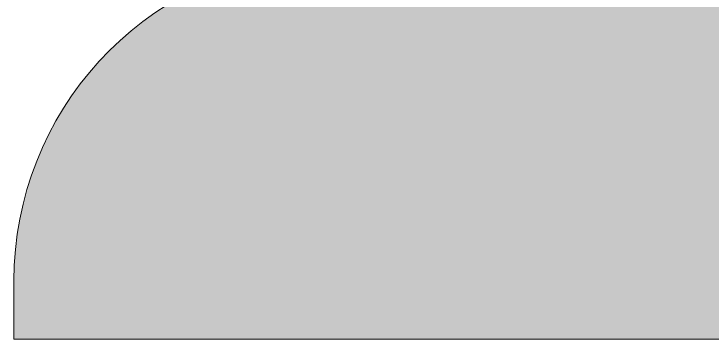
# Model space of a CAD drawing. Header units: millimetres. Extents: x 29 to 221, y -127 to -4.
# Drawn here: x 35.32 to 58.92, y -100.69 to -89.69 of the extents above; entities that cross this region are included whole.
import ezdxf

# ---------------------------------------------------------------- set-up
doc = ezdxf.new("R2010")
doc.units = ezdxf.units.MM
doc.header["$MEASUREMENT"] = 0
doc.layers.add('Layer 1', color=7, linetype='Continuous')

msp = doc.modelspace()

# ---------------------------------------------------------------- hatches: boundary and pattern name
at = {"layer": 'Layer 1'}
h = msp.add_hatch(color=1, dxfattribs=at)
h.dxf.hatch_style = 2
edge = h.paths.add_edge_path()
edge.add_spline(control_points=[(77.549, -88.015), (77.549, -88.015), (77.341, -87.994), (77.341, -87.994), (76.041, -87.862), (74.731, -87.892), (73.439, -88.083), (73.439, -88.083), (70.424, -88.529), (70.424, -88.529), (71.637, -88.07), (72.506, -86.899), (72.506, -85.531), (72.506, -85.531), (72.506, -83.552), (72.506, -83.552), (72.506, -83.29), (72.462, -83.037), (72.382, -82.801), (72.233, -82.365), (72.47, -81.899), (72.899, -81.73), (77.721, -79.826), (81.133, -75.125), (81.133, -69.626), (81.133, -69.626), (81.133, -41.911), (81.133, -41.911), (81.133, -34.25), (74.922, -28.039), (67.261, -28.039), (67.261, -28.039), (57.512, -28.039), (57.512, -28.039), (49.85, -28.039), (43.639, -34.25), (43.639, -41.911), (43.639, -41.911), (43.639, -69.626), (43.639, -69.626), (43.639, -74.311), (46.118, -78.415), (49.834, -80.705), (50.212, -80.938), (50.354, -81.409), (50.169, -81.813), (50.034, -82.107), (49.959, -82.434), (49.959, -82.778), (49.959, -82.778), (49.959, -84.757), (49.959, -84.757), (49.959, -85.789), (50.455, -86.709), (51.219, -87.296), (50.847, -87.292), (50.476, -87.301), (50.105, -87.335), (50.105, -87.335), (45.338, -87.762), (45.338, -87.762), (39.665, -88.27), (35.318, -93.024), (35.318, -98.72), (35.318, -98.72), (35.318, -100.69), (35.318, -100.69), (35.318, -100.69), (89.454, -100.69), (89.454, -100.69), (89.454, -94.046), (84.193, -88.015), (77.549, -88.015)], knot_values=[0, 0, 0, 0, 1, 1, 1, 2, 2, 2, 3, 3, 3, 4, 4, 4, 5, 5, 5, 6, 6, 6, 7, 7, 7, 8, 8, 8, 9, 9, 9, 10, 10, 10, 11, 11, 11, 12, 12, 12, 13, 13, 13, 14, 14, 14, 15, 15, 15, 16, 16, 16, 17, 17, 17, 18, 18, 18, 19, 19, 19, 20, 20, 20, 21, 21, 21, 22, 22, 22, 23, 23, 23, 24, 24, 24, 24], degree=3, periodic=1)
edge = h.paths.add_edge_path()
edge.add_spline(control_points=[(55.203, -87.368), (56.021, -86.785), (56.559, -85.832), (56.559, -84.757), (56.559, -84.757), (56.559, -82.778), (56.559, -82.778), (56.559, -82.728), (56.555, -82.68), (56.552, -82.632), (56.584, -82.632), (56.616, -82.634), (56.648, -82.634), (56.648, -82.634), (65.044, -82.634), (65.044, -82.634), (65.538, -82.634), (65.908, -83.048), (65.906, -83.542), (65.906, -83.546), (65.906, -83.549), (65.906, -83.552), (65.906, -83.552), (65.906, -85.531), (65.906, -85.531), (65.906, -86.865), (66.732, -88.014), (67.897, -88.496), (67.897, -88.496), (61.456, -87.454), (61.456, -87.454), (61.456, -87.454), (55.203, -87.368), (55.203, -87.368)], knot_values=[0, 0, 0, 0, 1, 1, 1, 2, 2, 2, 3, 3, 3, 4, 4, 4, 5, 5, 5, 6, 6, 6, 7, 7, 7, 8, 8, 8, 9, 9, 9, 10, 10, 10, 11, 11, 11, 11], degree=3, periodic=1)

# ---------------------------------------------------------------- linework, layer by layer
at = {"layer": 'Layer 1', "lineweight": 0}
msp.add_open_spline([(77.549, -88.015), (77.549, -88.015), (77.341, -87.994), (77.341, -87.994), (76.041, -87.862), (74.731, -87.892), (73.439, -88.083), (73.439, -88.083), (70.424, -88.529), (70.424, -88.529), (71.637, -88.07), (72.506, -86.899), (72.506, -85.531), (72.506, -85.531), (72.506, -83.552), (72.506, -83.552), (72.506, -83.29), (72.462, -83.037), (72.382, -82.801), (72.233, -82.365), (72.47, -81.899), (72.899, -81.73), (77.721, -79.826), (81.133, -75.125), (81.133, -69.626), (81.133, -69.626), (81.133, -41.911), (81.133, -41.911), (81.133, -34.25), (74.922, -28.039), (67.261, -28.039), (67.261, -28.039), (57.512, -28.039), (57.512, -28.039), (49.85, -28.039), (43.639, -34.25), (43.639, -41.911), (43.639, -41.911), (43.639, -69.626), (43.639, -69.626), (43.639, -74.311), (46.118, -78.415), (49.834, -80.705), (50.212, -80.938), (50.354, -81.409), (50.169, -81.813), (50.034, -82.107), (49.959, -82.434), (49.959, -82.778), (49.959, -82.778), (49.959, -84.757), (49.959, -84.757), (49.959, -85.789), (50.455, -86.709), (51.219, -87.296), (50.847, -87.292), (50.476, -87.301), (50.105, -87.335), (50.105, -87.335), (45.338, -87.762), (45.338, -87.762), (39.665, -88.27), (35.318, -93.024), (35.318, -98.72), (35.318, -98.72), (35.318, -100.69), (35.318, -100.69), (35.318, -100.69), (89.454, -100.69), (89.454, -100.69), (89.454, -94.046), (84.193, -88.015), (77.549, -88.015)], degree=3, knots=[0, 0, 0, 0, 1, 1, 1, 2, 2, 2, 3, 3, 3, 4, 4, 4, 5, 5, 5, 6, 6, 6, 7, 7, 7, 8, 8, 8, 9, 9, 9, 10, 10, 10, 11, 11, 11, 12, 12, 12, 13, 13, 13, 14, 14, 14, 15, 15, 15, 16, 16, 16, 17, 17, 17, 18, 18, 18, 19, 19, 19, 20, 20, 20, 21, 21, 21, 22, 22, 22, 23, 23, 23, 24, 24, 24, 24], dxfattribs=at)

doc.saveas('drawing.dxf')
